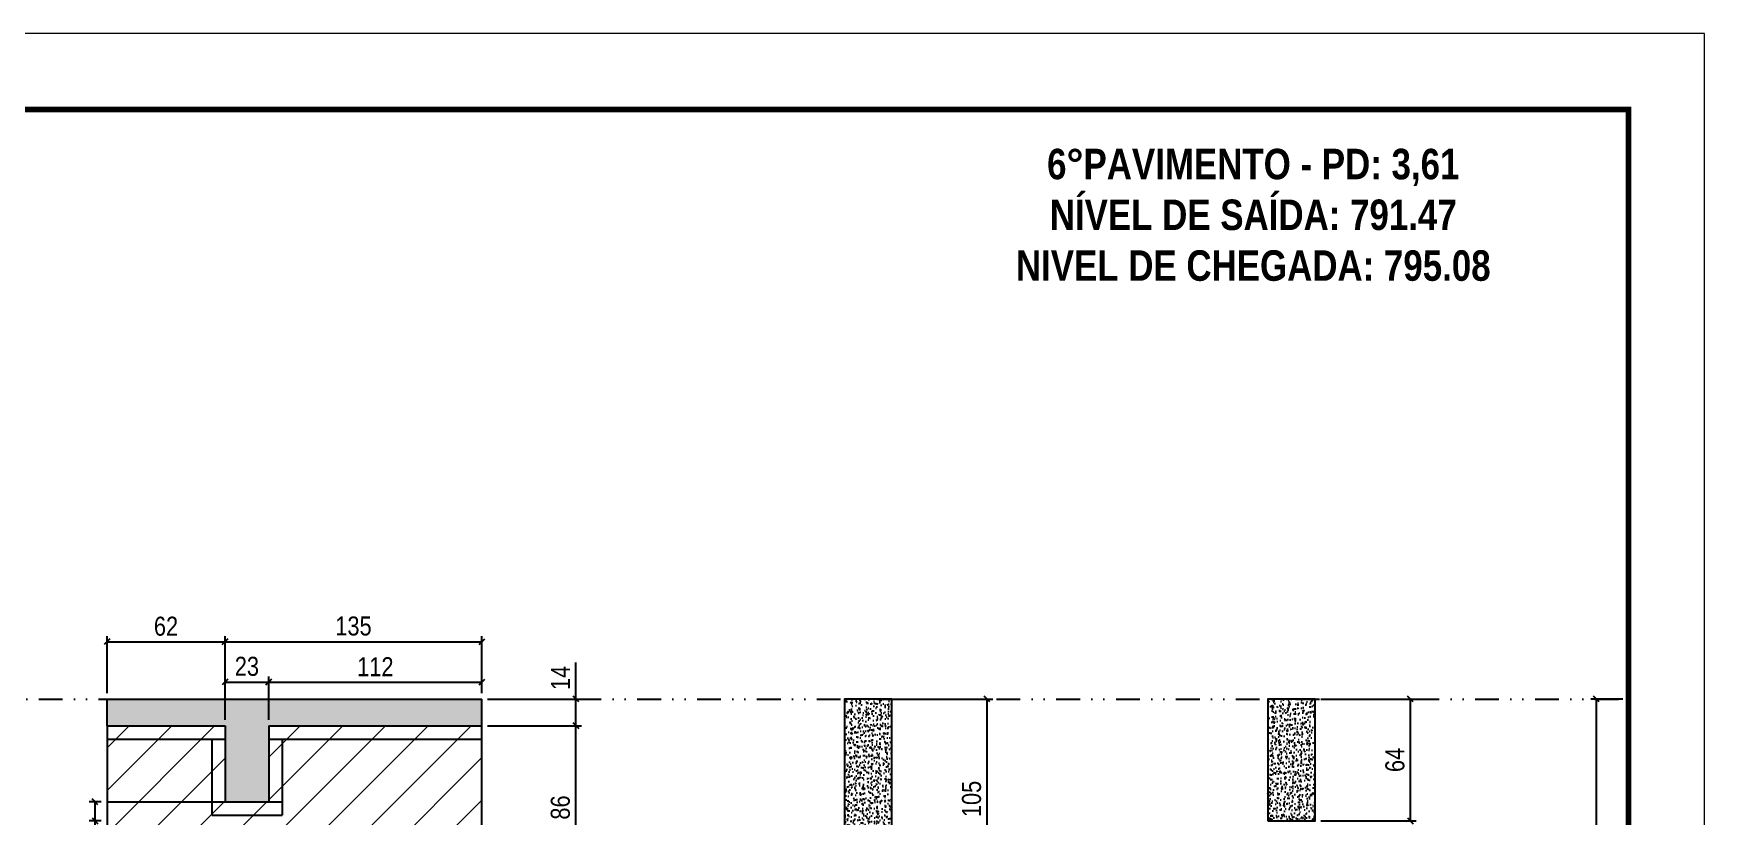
# Model space of a CAD drawing. Extents: x 14400 to 27878, y -21631 to 6985.
# Drawn here: x 15020 to 15898, y 3128 to 3539 of the extents above; entities that cross this region are included whole.
import ezdxf

# ---------------------------------------------------------------- set-up
doc = ezdxf.new("R2010")
doc.units = 0
doc.linetypes.add('DASHED', pattern=[0.75, 0.5, -0.25])
doc.linetypes.add('DIVIDE2', pattern=[0.625, 0.25, -0.125, 0, -0.125, 0, -0.125])
for name, color, linetype in [('COTA', 241, 'Continuous'), ('NOMENCLATURA', 7, 'Continuous'), ('Nível', 160, 'Continuous'), ('Painéis', 200, 'Continuous'), ('SARR_2.2x7', 40, 'Continuous')]:
    doc.layers.add(name, color=color, linetype=linetype)
for name, color, linetype, lineweight in [('Folhas', 255, 'Continuous', 9), ('Hachura', 251, 'Continuous', 9), ('SARRAFO DE PRESSAO', 251, 'DASHED', 9)]:
    doc.layers.add(name, color=color, linetype=linetype, lineweight=lineweight)
doc.styles.add('COTA TECNICA', font='techl___.ttf', dxfattribs={"height": 10})
doc.styles.add('ROMANC', font='techb___.ttf', dxfattribs={"height": 2.5})
doc.dimstyles.new('PAINEL', dxfattribs={"dimtxt": 10, "dimasz": 3, "dimexe": 3, "dimexo": 3, "dimgap": 3, "dimtad": 1, "dimdec": 1, "dimzin": 12, "dimdsep": 46, "dimtxsty": 'COTA TECNICA', "dimblk1": 'OBLIQUE', "dimblk2": 'OBLIQUE', "dimsah": 1, "dimcen": 0.9, "dimclrd": 4, "dimclre": 4, "dimclrt": 240, "dimadec": 1, "dimazin": 3, "dimtfac": 1, "dimtdec": 1, "dimtmove": 0, "dimatfit": 3, "dimfxl": 1, "dimtolj": 1, "dimtzin": 12, "dimarcsym": 0})

# ---------------------------------------------------------------- blocks, each defined once
blk = doc.blocks.new('9999999999')
at = {"layer": 'Folhas'}
blk.add_lwpolyline([(98138.98, 34190.21), (99623.98, 34190.21), (99623.98, 35240.21), (98138.98, 35240.21)], close=True, dxfattribs=at)
at = {"layer": 'Folhas', "color": 30, "const_width": 3}
blk.add_lwpolyline([(98213.98, 34230.21), (99583.98, 34230.21), (99583.98, 35200.21), (98213.98, 35200.21)], close=True, dxfattribs=at)
blk = doc.blocks.new('_Oblique')
at = {"color": 0, "linetype": 'ByBlock', "lineweight": -2}
blk.add_line((-0.5, -0.5), (0.5, 0.5), dxfattribs=at)
blk = doc.blocks.new('*D2738')
at = {"layer": 'COTA', "color": 4, "lineweight": -2, "transparency": 16777216}
for p, q in [((15696.9, 3189.29), (15746.89, 3189.29)), ((15743.89, 3125.29), (15743.89, 3189.29)), ((15696.9, 3125.29), (15746.89, 3125.29))]:
    blk.add_line(p, q, dxfattribs=at)
at = {"layer": 'Defpoints', "color": 0, "transparency": 16777216}
for p in [(15693.9, 3189.29), (15743.89, 3189.29), (15693.9, 3125.29)]:
    blk.add_point(p, dxfattribs=at)
at = {"layer": 'COTA', "color": 4, "lineweight": -2, "transparency": 16777216, "xscale": 3, "yscale": 3, "zscale": 3}
for p, rotation in [((15743.89, 3189.29), 90), ((15743.89, 3125.29), 270)]:
    blk.add_blockref('_Oblique', p, dxfattribs=dict(at, rotation=rotation))
at = {"layer": 'COTA', "color": 240, "transparency": 16777216, "insert": (15735.79, 3157.29), "char_height": 10, "attachment_point": 5, "rotation": 90, "style": 'COTA TECNICA'}
blk.add_mtext('\\A1;64', dxfattribs=at)
blk = doc.blocks.new('*D2744')
at = {"layer": 'COTA', "color": 4, "lineweight": -2, "transparency": 16777216}
for p, q in [((15855.47, 3189.29), (15838.63, 3189.29)), ((15841.63, 2828.29), (15841.63, 3189.29)), ((15855.47, 2828.29), (15838.63, 2828.29))]:
    blk.add_line(p, q, dxfattribs=at)
at = {"layer": 'Defpoints', "color": 0, "transparency": 16777216}
for p in [(15841.63, 3189.29), (15858.47, 3189.29), (15858.47, 2828.29)]:
    blk.add_point(p, dxfattribs=at)
at = {"layer": 'COTA', "color": 4, "lineweight": -2, "transparency": 16777216, "xscale": 3, "yscale": 3, "zscale": 3}
for p, rotation in [((15841.63, 3189.29), 90), ((15841.63, 2828.29), 270)]:
    blk.add_blockref('_Oblique', p, dxfattribs=dict(at, rotation=rotation))
at = {"layer": 'COTA', "color": 240, "transparency": 16777216, "insert": (15833.41, 3008.79), "char_height": 10, "attachment_point": 5, "rotation": 90, "style": 'COTA TECNICA'}
blk.add_mtext('\\A1;361', dxfattribs=at)
blk = doc.blocks.new('*D2749')
at = {"layer": 'COTA', "color": 4, "lineweight": -2, "transparency": 16777216}
for p, q in [((15258.98, 3175.29), (15308.35, 3175.29)), ((15305.35, 3089.29), (15305.35, 3175.29)), ((15258.98, 3089.29), (15308.35, 3089.29))]:
    blk.add_line(p, q, dxfattribs=at)
at = {"layer": 'Defpoints', "color": 0, "transparency": 16777216}
for p in [(15255.98, 3175.29), (15305.35, 3175.29), (15255.98, 3089.29)]:
    blk.add_point(p, dxfattribs=at)
at = {"layer": 'COTA', "color": 4, "lineweight": -2, "transparency": 16777216, "xscale": 3, "yscale": 3, "zscale": 3}
for p, rotation in [((15305.35, 3175.29), 90), ((15305.35, 3089.29), 270)]:
    blk.add_blockref('_Oblique', p, dxfattribs=dict(at, rotation=rotation))
at = {"layer": 'COTA', "color": 240, "transparency": 16777216, "insert": (15297.23, 3132.29), "char_height": 10, "attachment_point": 5, "rotation": 90, "style": 'COTA TECNICA'}
blk.add_mtext('\\A1;86', dxfattribs=at)
blk = doc.blocks.new('*D2750')
at = {"layer": 'COTA', "color": 4, "lineweight": -2, "transparency": 16777216}
for p, q in [((15305.35, 3189.29), (15305.35, 3208.4)), ((15258.98, 3189.29), (15308.35, 3189.29)), ((15305.35, 3175.29), (15305.35, 3189.29)), ((15258.98, 3175.29), (15308.35, 3175.29))]:
    blk.add_line(p, q, dxfattribs=at)
at = {"layer": 'Defpoints', "color": 0, "transparency": 16777216}
for p in [(15255.98, 3189.29), (15305.35, 3189.29), (15255.98, 3175.29)]:
    blk.add_point(p, dxfattribs=at)
at = {"layer": 'COTA', "color": 4, "lineweight": -2, "transparency": 16777216, "xscale": 3, "yscale": 3, "zscale": 3}
for p, rotation in [((15305.35, 3189.29), 90), ((15305.35, 3175.29), 270)]:
    blk.add_blockref('_Oblique', p, dxfattribs=dict(at, rotation=rotation))
at = {"layer": 'COTA', "color": 240, "transparency": 16777216, "insert": (15297.28, 3200.34), "char_height": 10, "attachment_point": 5, "rotation": 90, "style": 'COTA TECNICA'}
blk.add_mtext('\\A1;14', dxfattribs=at)
blk = doc.blocks.new('*D2751')
at = {"layer": 'COTA', "color": 4, "lineweight": -2, "transparency": 16777216}
for p, q in [((15058.98, 3192.29), (15058.98, 3222.39)), ((15058.98, 3219.39), (15120.98, 3219.39)), ((15120.98, 3178.29), (15120.98, 3222.39))]:
    blk.add_line(p, q, dxfattribs=at)
at = {"layer": 'Defpoints', "color": 0, "transparency": 16777216}
for p in [(15120.98, 3219.39), (15058.98, 3189.29), (15120.98, 3175.29)]:
    blk.add_point(p, dxfattribs=at)
at = {"layer": 'COTA', "color": 4, "lineweight": -2, "transparency": 16777216, "xscale": 3, "yscale": 3, "zscale": 3, "rotation": 180}
blk.add_blockref('_Oblique', (15058.98, 3219.39), dxfattribs=at)
at = {"layer": 'COTA', "color": 4, "lineweight": -2, "transparency": 16777216, "xscale": 3, "yscale": 3, "zscale": 3}
blk.add_blockref('_Oblique', (15120.98, 3219.39), dxfattribs=at)
at = {"layer": 'COTA', "color": 240, "transparency": 16777216, "insert": (15089.98, 3227.49), "char_height": 10, "attachment_point": 5, "style": 'COTA TECNICA'}
blk.add_mtext('\\A1;62', dxfattribs=at)
blk = doc.blocks.new('*D2752')
at = {"layer": 'COTA', "color": 4, "lineweight": -2, "transparency": 16777216}
for p, q in [((15120.98, 3178.29), (15120.98, 3201.21)), ((15120.98, 3198.21), (15143.98, 3198.21)), ((15143.98, 3178.29), (15143.98, 3201.21))]:
    blk.add_line(p, q, dxfattribs=at)
at = {"layer": 'Defpoints', "color": 0, "transparency": 16777216}
for p in [(15143.98, 3198.21), (15120.98, 3175.29), (15143.98, 3175.29)]:
    blk.add_point(p, dxfattribs=at)
at = {"layer": 'COTA', "color": 4, "lineweight": -2, "transparency": 16777216, "xscale": 3, "yscale": 3, "zscale": 3, "rotation": 180}
blk.add_blockref('_Oblique', (15120.98, 3198.21), dxfattribs=at)
at = {"layer": 'COTA', "color": 4, "lineweight": -2, "transparency": 16777216, "xscale": 3, "yscale": 3, "zscale": 3}
blk.add_blockref('_Oblique', (15143.98, 3198.21), dxfattribs=at)
at = {"layer": 'COTA', "color": 240, "transparency": 16777216, "insert": (15132.48, 3206.43), "char_height": 10, "attachment_point": 5, "style": 'COTA TECNICA'}
blk.add_mtext('\\A1;23', dxfattribs=at)
blk = doc.blocks.new('*D2753')
at = {"layer": 'COTA', "color": 4, "lineweight": -2, "transparency": 16777216}
for p, q in [((15143.98, 3178.29), (15143.98, 3201.21)), ((15143.98, 3198.21), (15255.98, 3198.21)), ((15255.98, 3192.29), (15255.98, 3201.21))]:
    blk.add_line(p, q, dxfattribs=at)
at = {"layer": 'Defpoints', "color": 0, "transparency": 16777216}
for p in [(15255.98, 3198.21), (15255.98, 3189.29), (15143.98, 3175.29)]:
    blk.add_point(p, dxfattribs=at)
at = {"layer": 'COTA', "color": 4, "lineweight": -2, "transparency": 16777216, "xscale": 3, "yscale": 3, "zscale": 3, "rotation": 180}
blk.add_blockref('_Oblique', (15143.98, 3198.21), dxfattribs=at)
at = {"layer": 'COTA', "color": 4, "lineweight": -2, "transparency": 16777216, "xscale": 3, "yscale": 3, "zscale": 3}
blk.add_blockref('_Oblique', (15255.98, 3198.21), dxfattribs=at)
at = {"layer": 'COTA', "color": 240, "transparency": 16777216, "insert": (15199.98, 3206.27), "char_height": 10, "attachment_point": 5, "style": 'COTA TECNICA'}
blk.add_mtext('\\A1;112', dxfattribs=at)
blk = doc.blocks.new('*D2754')
at = {"layer": 'COTA', "color": 4, "lineweight": -2, "transparency": 16777216}
for p, q in [((15120.98, 3178.29), (15120.98, 3222.39)), ((15120.98, 3219.39), (15255.98, 3219.39)), ((15255.98, 3192.29), (15255.98, 3222.39))]:
    blk.add_line(p, q, dxfattribs=at)
at = {"layer": 'Defpoints', "color": 0, "transparency": 16777216}
for p in [(15255.98, 3219.39), (15255.98, 3189.29), (15120.98, 3175.29)]:
    blk.add_point(p, dxfattribs=at)
at = {"layer": 'COTA', "color": 4, "lineweight": -2, "transparency": 16777216, "xscale": 3, "yscale": 3, "zscale": 3, "rotation": 180}
blk.add_blockref('_Oblique', (15120.98, 3219.39), dxfattribs=at)
at = {"layer": 'COTA', "color": 4, "lineweight": -2, "transparency": 16777216, "xscale": 3, "yscale": 3, "zscale": 3}
blk.add_blockref('_Oblique', (15255.98, 3219.39), dxfattribs=at)
at = {"layer": 'COTA', "color": 240, "transparency": 16777216, "insert": (15188.48, 3227.61), "char_height": 10, "attachment_point": 5, "style": 'COTA TECNICA'}
blk.add_mtext('\\A1;135', dxfattribs=at)
blk = doc.blocks.new('*D2755')
at = {"layer": 'COTA', "color": 4, "lineweight": -2, "transparency": 16777216}
for p, q in [((15055.98, 3135.29), (15049.59, 3135.29)), ((15052.59, 3135.29), (15052.59, 3125.29)), ((15055.98, 3125.29), (15049.59, 3125.29)), ((15052.59, 3125.29), (15052.59, 3106.86))]:
    blk.add_line(p, q, dxfattribs=at)
at = {"layer": 'Defpoints', "color": 0, "transparency": 16777216}
for p in [(15058.98, 3135.29), (15052.59, 3125.29), (15058.98, 3125.29)]:
    blk.add_point(p, dxfattribs=at)
at = {"layer": 'COTA', "color": 4, "lineweight": -2, "transparency": 16777216, "xscale": 3, "yscale": 3, "zscale": 3}
for p, rotation in [((15052.59, 3135.29), 90), ((15052.59, 3125.29), 270)]:
    blk.add_blockref('_Oblique', p, dxfattribs=dict(at, rotation=rotation))
at = {"layer": 'COTA', "color": 240, "transparency": 16777216, "insert": (15044.49, 3114.57), "char_height": 10, "attachment_point": 5, "rotation": 90, "style": 'COTA TECNICA'}
blk.add_mtext('\\A1;10', dxfattribs=at)
blk = doc.blocks.new('*D2757')
at = {"layer": 'COTA', "color": 4, "lineweight": -2, "transparency": 16777216}
for p, q in [((15474.43, 3189.29), (15524.42, 3189.29)), ((15521.42, 3084.29), (15521.42, 3189.29)), ((15474.43, 3084.29), (15524.42, 3084.29))]:
    blk.add_line(p, q, dxfattribs=at)
at = {"layer": 'Defpoints', "color": 0, "transparency": 16777216}
for p in [(15471.43, 3189.29), (15521.42, 3189.29), (15471.43, 3084.29)]:
    blk.add_point(p, dxfattribs=at)
at = {"layer": 'COTA', "color": 4, "lineweight": -2, "transparency": 16777216, "xscale": 3, "yscale": 3, "zscale": 3}
for p, rotation in [((15521.42, 3189.29), 90), ((15521.42, 3084.29), 270)]:
    blk.add_blockref('_Oblique', p, dxfattribs=dict(at, rotation=rotation))
at = {"layer": 'COTA', "color": 240, "transparency": 16777216, "insert": (15513.31, 3136.79), "char_height": 10, "attachment_point": 5, "rotation": 90, "style": 'COTA TECNICA'}
blk.add_mtext('\\A1;105', dxfattribs=at)

msp = doc.modelspace()

# ---------------------------------------------------------------- hatches: boundary and pattern name
at = {"layer": 'COTA'}
h = msp.add_hatch(dxfattribs=at)
h.set_pattern_fill('AR-CONC', color=256, scale=0.03)
h.set_pattern_definition([(50, (-25.9355, 0), (5.4655401, -0.4781726), [0.5715, -6.2865]), (355, (-25.9355, 0), (-1.0573026, 5.7317054), [0.4572, -5.0292175]), (100.451445, (-25.48, -0.04), (4.4082374, 5.2535326), [0.4857003, -5.3427073]), (46.1842, (-25.9355, 1.524), (8.1323712, -1.2612698), [0.85725, -9.42975]), (96.63556, (-25.258, 1.419), (7.122124, 7.4227837), [0.7285507, -8.0140682]), (351.18415, (-25.9355, 1.524), (7.122124, 7.4227837), [0.685799, -7.543792]), (21, (-25.1735, 1.143), (4.5484317, -3.067956), [0.5715, -6.2865]), (326, (-25.1735, 1.143), (1.8540609, 5.525639), [0.4572, -5.0292]), (71.451445, (-24.7944, 0.8873), (6.4024926, 2.457683), [0.4857003, -5.3426981]), (37.5, (-25.9355, 0), (0.0926581, 2.53665117), [0, -4.96824, 0, -5.1054, 0, -5.04825]), (7.5, (-25.9355, 0), (2.00458988, 3.00541724), [0, -2.91084, 0, -4.85394, 0, -1.92405]), (327.5, (-27.6347, 0), (4.06771786, -0.17186232), [0, -1.905, 0, -5.9436, 0, -7.8867]), (317.5, (-28.3967, 0), (4.44387544, 0.7627947), [0, -2.4765, 0, -3.94716, 0, -5.6007])])
h.paths.add_polyline_path([(15120.98, 3135.29), (15143.98, 3135.29), (15143.98, 3175.29), (15255.98, 3175.29), (15255.98, 3189.29), (15058.98, 3189.29), (15058.98, 3175.29), (15120.98, 3175.29)])
h = msp.add_hatch(dxfattribs=at)
h.set_pattern_fill('AR-CONC', color=256, scale=0.03)
h.paths.add_polyline_path([(15471.43, 3189.29), (15446.43, 3189.29), (15446.43, 3084.29), (15471.43, 3084.29)])
h = msp.add_hatch(dxfattribs=at)
h.set_pattern_fill('AR-CONC', color=256, scale=0.03)
h.set_pattern_definition([(50, (-3110.111, 85), (5.4655401, -0.4781726), [0.5715, -6.2865]), (355, (-3110.111, 85), (-1.0573026, 5.7317054), [0.4572, -5.0292175]), (100.451445, (-3109.6557, 84.96), (4.4082374, 5.2535326), [0.4857003, -5.3427073]), (46.1842, (-3110.111, 86.524), (8.1323712, -1.2612698), [0.85725, -9.42975]), (96.635558, (-3109.4334, 86.419), (7.122124, 7.4227837), [0.7285507, -8.0140682]), (351.18415, (-3110.111, 86.524), (7.122124, 7.4227837), [0.685799, -7.543792]), (21, (-3109.349, 86.143), (4.5484317, -3.0679559), [0.5715, -6.2865]), (326, (-3109.349, 86.143), (1.8540609, 5.525639), [0.4572, -5.0292]), (71.451445, (-3108.97, 85.8873), (6.4024926, 2.457683), [0.4857003, -5.3426981]), (37.5, (-3110.1111, 85), (0.0926581, 2.53665117), [0, -4.96824, 0, -5.1054, 0, -5.04825]), (7.5, (-3110.1111, 85), (2.00458988, 3.00541724), [0, -2.91084, 0, -4.85394, 0, -1.92405]), (327.5, (-3111.8104, 85), (4.06771786, -0.17186232), [0, -1.905, 0, -5.9436, 0, -7.8867]), (317.5, (-3112.5724, 85), (4.44387544, 0.7627947), [0, -2.4765, 0, -3.94716, 0, -5.6007])])
h.paths.add_polyline_path([(15693.9, 3125.29), (15693.9, 3189.29), (15668.9, 3189.29), (15668.9, 3125.29)])
at = {"layer": 'Hachura'}
h = msp.add_hatch(dxfattribs=at)
h.set_pattern_fill('ANSI31', color=256, scale=5)
h.set_pattern_definition([(45, (-25.935, 0), (-11.22532, 11.22532), [])])
h.paths.add_polyline_path([(15255.98, 2952.29), (15058.98, 2952.29), (15058.98, 2830.29), (15255.98, 2830.29)])
h.paths.add_polyline_path([(15255.98, 3028.29), (15058.98, 3028.29), (15058.98, 2952.29), (15255.98, 2952.29)])
h.paths.add_polyline_path([(15255.98, 3089.29), (15058.98, 3089.29), (15058.98, 3028.29), (15255.98, 3028.29)])
h.paths.add_polyline_path([(15255.98, 3175.29), (15143.98, 3175.29), (15143.98, 3135.29), (15058.98, 3135.29), (15058.98, 3089.29), (15255.98, 3089.29)])
h.paths.add_polyline_path([(15120.98, 3175.29), (15058.98, 3175.29), (15058.98, 3135.29), (15120.98, 3135.29)])

# ---------------------------------------------------------------- linework, layer by layer
at = {"layer": 'COTA'}
for p, q in [((15058.98, 3189.29), (15255.98, 3189.29)), ((15058.98, 3175.29), (15058.98, 3189.29)), ((15255.98, 3175.29), (15255.98, 3189.29)), ((15113.98, 3135.29), (15113.98, 3128.29)), ((15143.98, 3135.29), (15150.98, 3135.29)), ((15150.98, 3135.29), (15150.98, 3128.29))]:
    msp.add_line(p, q, dxfattribs=at)
for points in [[(15446.43, 3084.29), (15471.43, 3084.29), (15471.43, 3189.29), (15446.43, 3189.29)], [(15668.9, 3125.29), (15693.9, 3125.29), (15693.9, 3189.29), (15668.9, 3189.29)]]:
    msp.add_lwpolyline(points, close=True, dxfattribs=at)
at = {"layer": 'Nível', "color": 4, "linetype": 'DIVIDE2', "ltscale": 50}
msp.add_line((14488.47, 3189.29), (15858.47, 3189.29), dxfattribs=at)
at = {"layer": 'Painéis'}
for p, q in [((15058.98, 3175.29), (15058.98, 2830.29)), ((15058.98, 3175.29), (15120.98, 3175.29)), ((15120.98, 3175.29), (15120.98, 3135.29)), ((15143.98, 3175.29), (15143.98, 3135.29)), ((15143.98, 3175.29), (15255.98, 3175.29)), ((15255.98, 2830.29), (15255.98, 3175.29)), ((15058.98, 3135.29), (15143.98, 3135.29))]:
    msp.add_line(p, q, dxfattribs=at)
at = {"layer": 'SARR_2.2x7'}
for p, q in [((15058.98, 3168.29), (15120.98, 3168.29)), ((15113.98, 3168.29), (15113.98, 3135.29)), ((15143.98, 3168.29), (15255.98, 3168.29)), ((15150.98, 3168.29), (15150.98, 3135.29)), ((15113.98, 3128.29), (15150.98, 3128.29))]:
    msp.add_line(p, q, dxfattribs=at)

# ---------------------------------------------------------------- block references
at = {"layer": 'SARRAFO DE PRESSAO', "color": 6, "linetype": 'ByBlock'}
msp.add_blockref('9999999999', (-83725.51, -31701.2), dxfattribs=at)

# ---------------------------------------------------------------- texts
at = {"layer": 'NOMENCLATURA', "color": 2, "insert": (15661.31, 3505.06), "char_height": 16, "attachment_point": 2, "style": 'ROMANC'}
msp.add_mtext_dynamic_manual_height_columns('\\P6°PAVIMENTO - PD: 3,61\\PNÍVEL DE SAÍDA: 791.47\\PNIVEL DE CHEGADA: 795.08', width=432.3511, gutter_width=1, heights=[0], dxfattribs=at)

# ---------------------------------------------------------------- dimensions: what is measured, and where the dimension line sits
at = {"layer": 'COTA'}
for base, p1, p2, picture, middle in [((15120.98, 3219.39), (15058.98, 3189.29), (15120.98, 3175.29), '*D2751', (15089.98, 3227.49)), ((15255.98, 3219.39), (15120.98, 3175.29), (15255.98, 3189.29), '*D2754', (15188.48, 3227.61))]:
    dim = msp.add_linear_dim(base=base, p1=p1, p2=p2, dimstyle='PAINEL', dxfattribs=at)
    dim.commit()
    dim.dimension.update_dxf_attribs({"geometry": picture, "text_midpoint": middle})
for base, p1, p2, picture, middle in [((15143.98, 3198.21), (15120.98, 3175.29), (15143.98, 3175.29), '*D2752', (15132.48, 3206.43)), ((15255.98, 3198.21), (15143.98, 3175.29), (15255.98, 3189.29), '*D2753', (15199.98, 3206.27))]:
    dim = msp.add_linear_dim(base=base, p1=p1, p2=p2, dimstyle='PAINEL', override={"dimtmove": 1}, dxfattribs=at)
    dim.commit()
    dim.dimension.update_dxf_attribs({"geometry": picture, "text_midpoint": middle})
for base, p1, p2, picture, middle in [((15305.35, 3189.29), (15255.98, 3175.29), (15255.98, 3189.29), '*D2750', (15297.28, 3200.34)), ((15521.42, 3189.29), (15471.43, 3084.29), (15471.43, 3189.29), '*D2757', (15513.31, 3136.79)), ((15743.89, 3189.29), (15693.9, 3125.29), (15693.9, 3189.29), '*D2738', (15735.79, 3157.29)), ((15841.63, 3189.29), (15858.47, 2828.29), (15858.47, 3189.29), '*D2744', (15833.41, 3008.79)), ((15052.59, 3125.29), (15058.98, 3135.29), (15058.98, 3125.29), '*D2755', (15044.49, 3114.57))]:
    dim = msp.add_linear_dim(base=base, p1=p1, p2=p2, angle=90, dimstyle='PAINEL', dxfattribs=at)
    dim.commit()
    dim.dimension.update_dxf_attribs({"geometry": picture, "text_midpoint": middle})
dim = msp.add_linear_dim(base=(15305.35, 3175.29), p1=(15255.98, 3089.29), p2=(15255.98, 3175.29), angle=90, dimstyle='PAINEL', override={"dimtmove": 1}, dxfattribs=at)
dim.commit()
dim.dimension.update_dxf_attribs({"geometry": '*D2749', "text_midpoint": (15297.23, 3132.29)})

doc.saveas('drawing.dxf')
